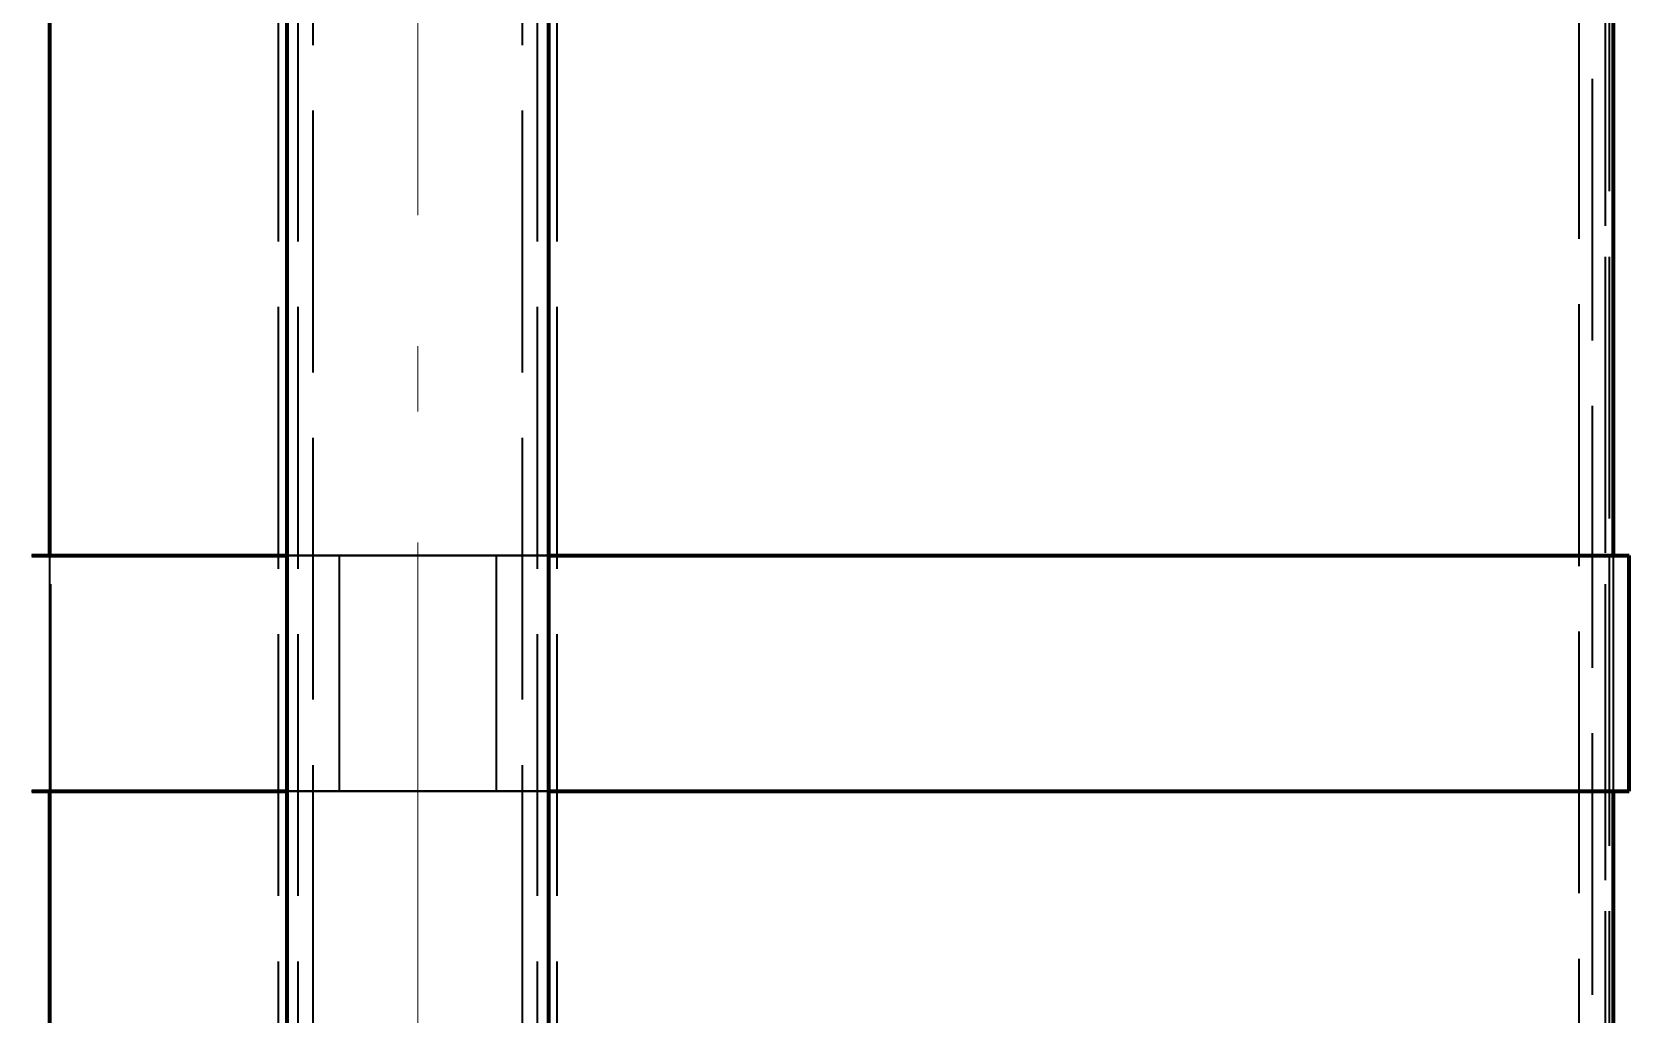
# Model space of a CAD drawing. Header units: millimetres. Extents: x 0 to 2208, y 0 to 420.
# Drawn here: x 184.3 to 208.71, y 169.13 to 184.14 of the extents above; entities that cross this region are included whole.
import ezdxf

# ---------------------------------------------------------------- set-up
doc = ezdxf.new("R2010")
doc.units = ezdxf.units.MM
doc.linetypes.add('IRAM-E-TRAZOS', pattern=[5, 4, -1])
doc.linetypes.add('IRAM-F-TRAZO-PUNTO', pattern=[20, 15, -2, 1, -2])
for name, color, linetype, lineweight in [('01-VISIBLE', 7, 'CONTINUOUS', 70), ('02-OCULTA', 4, 'IRAM-E-TRAZOS', 35), ('03-EJE', 1, 'IRAM-F-TRAZO-PUNTO', 18)]:
    doc.layers.add(name, color=color, linetype=linetype, lineweight=lineweight)

msp = doc.modelspace()

# ---------------------------------------------------------------- linework, layer by layer
at = {"layer": '01-VISIBLE'}
for p, q in [((208.472, 176.139), (208.472, 217.191)), ((184.575, 176.139), (184.575, 198.664)), ((188.202, 153.939), (188.202, 191.939)), ((192.202, 153.939), (192.202, 191.939)), ((208.712, 172.539), (208.712, 176.139)), ((184.575, 151.705), (184.575, 172.539)), ((208.472, 121.179), (208.472, 172.539))]:
    msp.add_line(p, q, dxfattribs=at)
for points in [[(184.3, 176.139), (184.4, 176.139), (184.5, 176.139), (184.6, 176.139), (184.7, 176.139), (184.8, 176.139), (184.9, 176.139), (185, 176.139), (185.1, 176.139), (185.2, 176.139), (185.3, 176.139), (185.4, 176.139), (185.5, 176.139), (185.6, 176.139), (185.7, 176.139), (185.801, 176.139), (185.901, 176.139), (186.001, 176.139), (186.101, 176.139), (186.201, 176.139), (186.301, 176.139), (186.401, 176.139), (186.501, 176.139), (186.601, 176.139), (186.701, 176.139), (186.801, 176.139), (186.901, 176.139), (187.001, 176.139), (187.101, 176.139), (187.201, 176.139), (187.301, 176.139), (187.402, 176.139), (187.502, 176.139), (187.602, 176.139), (187.702, 176.139), (187.802, 176.139), (187.902, 176.139), (188.002, 176.139), (188.102, 176.139), (188.202, 176.139)], [(192.202, 176.139), (192.302, 176.139), (192.402, 176.139), (192.502, 176.139), (192.602, 176.139), (192.702, 176.139), (192.802, 176.139), (192.902, 176.139), (193.002, 176.139), (193.103, 176.139), (193.203, 176.139), (193.303, 176.139), (193.403, 176.139), (193.503, 176.139), (193.603, 176.139), (193.703, 176.139), (193.803, 176.139), (193.903, 176.139), (194.003, 176.139), (194.103, 176.139), (194.203, 176.139), (194.303, 176.139), (194.403, 176.139), (194.503, 176.139), (194.603, 176.139), (194.704, 176.139), (194.804, 176.139), (194.904, 176.139), (195.004, 176.139), (195.104, 176.139), (195.204, 176.139), (195.304, 176.139), (195.404, 176.139), (195.504, 176.139), (195.604, 176.139), (195.704, 176.139), (195.804, 176.139), (195.904, 176.139), (196.004, 176.139), (196.104, 176.139), (196.204, 176.139), (196.304, 176.139), (196.405, 176.139), (196.505, 176.139), (196.605, 176.139), (196.705, 176.139), (196.805, 176.139), (196.905, 176.139), (197.005, 176.139), (197.105, 176.139), (197.205, 176.139), (197.305, 176.139), (197.405, 176.139), (197.505, 176.139), (197.605, 176.139), (197.705, 176.139), (197.805, 176.139), (197.905, 176.139), (198.006, 176.139), (198.106, 176.139), (198.206, 176.139), (198.306, 176.139), (198.406, 176.139), (198.506, 176.139), (198.606, 176.139), (198.706, 176.139), (198.806, 176.139), (198.906, 176.139), (199.006, 176.139), (199.106, 176.139), (199.206, 176.139), (199.306, 176.139), (199.406, 176.139), (199.506, 176.139), (199.606, 176.139), (199.707, 176.139), (199.807, 176.139), (199.907, 176.139), (200.007, 176.139), (200.107, 176.139), (200.207, 176.139), (200.307, 176.139), (200.407, 176.139), (200.507, 176.139), (200.607, 176.139), (200.707, 176.139), (200.807, 176.139), (200.907, 176.139), (201.007, 176.139), (201.107, 176.139), (201.207, 176.139), (201.308, 176.139), (201.408, 176.139), (201.508, 176.139), (201.608, 176.139), (201.708, 176.139), (201.808, 176.139), (201.908, 176.139), (202.008, 176.139), (202.108, 176.139), (202.208, 176.139), (202.308, 176.139), (202.408, 176.139), (202.508, 176.139), (202.608, 176.139), (202.708, 176.139), (202.808, 176.139), (202.908, 176.139), (203.009, 176.139), (203.109, 176.139), (203.209, 176.139), (203.309, 176.139), (203.409, 176.139), (203.509, 176.139), (203.609, 176.139), (203.709, 176.139), (203.809, 176.139), (203.909, 176.139), (204.009, 176.139), (204.109, 176.139), (204.209, 176.139), (204.309, 176.139), (204.409, 176.139), (204.509, 176.139), (204.61, 176.139), (204.71, 176.139), (204.81, 176.139), (204.91, 176.139), (205.01, 176.139), (205.11, 176.139), (205.21, 176.139), (205.31, 176.139), (205.41, 176.139), (205.51, 176.139), (205.61, 176.139), (205.71, 176.139), (205.81, 176.139), (205.91, 176.139), (206.01, 176.139), (206.11, 176.139), (206.21, 176.139), (206.311, 176.139), (206.411, 176.139), (206.511, 176.139), (206.611, 176.139), (206.711, 176.139), (206.811, 176.139), (206.911, 176.139), (207.011, 176.139), (207.111, 176.139), (207.211, 176.139), (207.311, 176.139), (207.411, 176.139), (207.511, 176.139), (207.611, 176.139), (207.711, 176.139), (207.811, 176.139), (207.912, 176.139), (208.012, 176.139), (208.112, 176.139), (208.212, 176.139), (208.312, 176.139), (208.412, 176.139), (208.512, 176.139), (208.612, 176.139), (208.712, 176.139)], [(184.3, 172.539), (184.4, 172.539), (184.5, 172.539), (184.6, 172.539), (184.7, 172.539), (184.8, 172.539), (184.9, 172.539), (185, 172.539), (185.1, 172.539), (185.2, 172.539), (185.3, 172.539), (185.4, 172.539), (185.5, 172.539), (185.6, 172.539), (185.7, 172.539), (185.801, 172.539), (185.901, 172.539), (186.001, 172.539), (186.101, 172.539), (186.201, 172.539), (186.301, 172.539), (186.401, 172.539), (186.501, 172.539), (186.601, 172.539), (186.701, 172.539), (186.801, 172.539), (186.901, 172.539), (187.001, 172.539), (187.101, 172.539), (187.201, 172.539), (187.301, 172.539), (187.402, 172.539), (187.502, 172.539), (187.602, 172.539), (187.702, 172.539), (187.802, 172.539), (187.902, 172.539), (188.002, 172.539), (188.102, 172.539), (188.202, 172.539)], [(192.202, 172.539), (192.302, 172.539), (192.402, 172.539), (192.502, 172.539), (192.602, 172.539), (192.702, 172.539), (192.802, 172.539), (192.902, 172.539), (193.002, 172.539), (193.103, 172.539), (193.203, 172.539), (193.303, 172.539), (193.403, 172.539), (193.503, 172.539), (193.603, 172.539), (193.703, 172.539), (193.803, 172.539), (193.903, 172.539), (194.003, 172.539), (194.103, 172.539), (194.203, 172.539), (194.303, 172.539), (194.403, 172.539), (194.503, 172.539), (194.603, 172.539), (194.704, 172.539), (194.804, 172.539), (194.904, 172.539), (195.004, 172.539), (195.104, 172.539), (195.204, 172.539), (195.304, 172.539), (195.404, 172.539), (195.504, 172.539), (195.604, 172.539), (195.704, 172.539), (195.804, 172.539), (195.904, 172.539), (196.004, 172.539), (196.104, 172.539), (196.204, 172.539), (196.304, 172.539), (196.405, 172.539), (196.505, 172.539), (196.605, 172.539), (196.705, 172.539), (196.805, 172.539), (196.905, 172.539), (197.005, 172.539), (197.105, 172.539), (197.205, 172.539), (197.305, 172.539), (197.405, 172.539), (197.505, 172.539), (197.605, 172.539), (197.705, 172.539), (197.805, 172.539), (197.905, 172.539), (198.006, 172.539), (198.106, 172.539), (198.206, 172.539), (198.306, 172.539), (198.406, 172.539), (198.506, 172.539), (198.606, 172.539), (198.706, 172.539), (198.806, 172.539), (198.906, 172.539), (199.006, 172.539), (199.106, 172.539), (199.206, 172.539), (199.306, 172.539), (199.406, 172.539), (199.506, 172.539), (199.606, 172.539), (199.707, 172.539), (199.807, 172.539), (199.907, 172.539), (200.007, 172.539), (200.107, 172.539), (200.207, 172.539), (200.307, 172.539), (200.407, 172.539), (200.507, 172.539), (200.607, 172.539), (200.707, 172.539), (200.807, 172.539), (200.907, 172.539), (201.007, 172.539), (201.107, 172.539), (201.207, 172.539), (201.308, 172.539), (201.408, 172.539), (201.508, 172.539), (201.608, 172.539), (201.708, 172.539), (201.808, 172.539), (201.908, 172.539), (202.008, 172.539), (202.108, 172.539), (202.208, 172.539), (202.308, 172.539), (202.408, 172.539), (202.508, 172.539), (202.608, 172.539), (202.708, 172.539), (202.808, 172.539), (202.908, 172.539), (203.009, 172.539), (203.109, 172.539), (203.209, 172.539), (203.309, 172.539), (203.409, 172.539), (203.509, 172.539), (203.609, 172.539), (203.709, 172.539), (203.809, 172.539), (203.909, 172.539), (204.009, 172.539), (204.109, 172.539), (204.209, 172.539), (204.309, 172.539), (204.409, 172.539), (204.509, 172.539), (204.61, 172.539), (204.71, 172.539), (204.81, 172.539), (204.91, 172.539), (205.01, 172.539), (205.11, 172.539), (205.21, 172.539), (205.31, 172.539), (205.41, 172.539), (205.51, 172.539), (205.61, 172.539), (205.71, 172.539), (205.81, 172.539), (205.91, 172.539), (206.01, 172.539), (206.11, 172.539), (206.21, 172.539), (206.311, 172.539), (206.411, 172.539), (206.511, 172.539), (206.611, 172.539), (206.711, 172.539), (206.811, 172.539), (206.911, 172.539), (207.011, 172.539), (207.111, 172.539), (207.211, 172.539), (207.311, 172.539), (207.411, 172.539), (207.511, 172.539), (207.611, 172.539), (207.711, 172.539), (207.811, 172.539), (207.912, 172.539), (208.012, 172.539), (208.112, 172.539), (208.212, 172.539), (208.312, 172.539), (208.412, 172.539), (208.512, 172.539), (208.612, 172.539), (208.712, 172.539)]]:
    msp.add_lwpolyline(points, dxfattribs=at)
at = {"layer": '02-OCULTA'}
for p, q in [((188.072, 125.939), (188.072, 231.319)), ((188.372, 125.939), (188.372, 231.319)), ((192.032, 125.939), (192.032, 231.319)), ((192.332, 125.939), (192.332, 231.319)), ((207.952, 120.979), (207.952, 217.391)), ((208.152, 124.426), (208.152, 217.191)), ((208.152, 124.426), (208.152, 217.191)), ((208.352, 121.179), (208.352, 217.191)), ((208.472, 121.179), (208.472, 217.191)), ((188.602, 153.939), (188.602, 213.939)), ((191.802, 153.939), (191.802, 213.939)), ((184.575, 151.705), (184.575, 198.664)), ((184.593, 151.705), (184.593, 198.664)), ((184.593, 151.705), (184.593, 198.664)), ((208.352, 151.705), (208.352, 198.664)), ((208.412, 151.705), (208.412, 198.664)), ((184.575, 172.539), (184.575, 176.139)), ((189.002, 172.539), (189.002, 176.139)), ((189.002, 172.539), (189.002, 176.139)), ((191.402, 172.539), (191.402, 176.139)), ((191.402, 172.539), (191.402, 176.139)), ((208.412, 172.539), (208.412, 176.139)), ((208.472, 172.539), (208.472, 176.139))]:
    msp.add_line(p, q, dxfattribs=at)
for points in [[(190.202, 176.139), (190.102, 176.139), (190.002, 176.139), (189.902, 176.139), (189.802, 176.139), (189.702, 176.139), (189.602, 176.139), (189.502, 176.139), (189.402, 176.139), (189.302, 176.139), (189.201, 176.139), (189.101, 176.139), (189.001, 176.139), (188.901, 176.139), (188.801, 176.139), (188.701, 176.139), (188.601, 176.139), (188.501, 176.139), (188.401, 176.139), (188.301, 176.139), (188.201, 176.139), (188.101, 176.139), (188.001, 176.139), (187.901, 176.139), (187.801, 176.139), (187.701, 176.139), (187.601, 176.139), (187.501, 176.139), (187.4, 176.139), (187.3, 176.139), (187.2, 176.139), (187.1, 176.139), (187, 176.139), (186.9, 176.139), (186.8, 176.139), (186.7, 176.139), (186.6, 176.139), (186.5, 176.139), (186.4, 176.139), (186.3, 176.139), (186.2, 176.139), (186.1, 176.139), (186, 176.139), (185.9, 176.139), (185.8, 176.139), (185.7, 176.139), (185.6, 176.139), (185.499, 176.139), (185.399, 176.139), (185.299, 176.139), (185.199, 176.139), (185.099, 176.139), (184.999, 176.139), (184.899, 176.139), (184.799, 176.139), (184.699, 176.139), (184.599, 176.139), (184.499, 176.139), (184.399, 176.139), (184.299, 176.139)], [(208.412, 176.139), (208.312, 176.139), (208.212, 176.139), (208.112, 176.139), (208.012, 176.139), (207.912, 176.139), (207.812, 176.139), (207.712, 176.139), (207.612, 176.139), (207.512, 176.139), (207.411, 176.139), (207.311, 176.139), (207.211, 176.139), (207.111, 176.139), (207.011, 176.139), (206.911, 176.139), (206.811, 176.139), (206.711, 176.139), (206.611, 176.139), (206.511, 176.139), (206.411, 176.139), (206.311, 176.139), (206.211, 176.139), (206.111, 176.139), (206.011, 176.139), (205.911, 176.139), (205.811, 176.139), (205.711, 176.139), (205.61, 176.139), (205.51, 176.139), (205.41, 176.139), (205.31, 176.139), (205.21, 176.139), (205.11, 176.139), (205.01, 176.139), (204.91, 176.139), (204.81, 176.139), (204.71, 176.139), (204.61, 176.139), (204.51, 176.139), (204.41, 176.139), (204.31, 176.139), (204.21, 176.139), (204.11, 176.139), (204.01, 176.139), (203.91, 176.139), (203.809, 176.139), (203.709, 176.139), (203.609, 176.139), (203.509, 176.139), (203.409, 176.139), (203.309, 176.139), (203.209, 176.139), (203.109, 176.139), (203.009, 176.139), (202.909, 176.139), (202.809, 176.139), (202.709, 176.139), (202.609, 176.139), (202.509, 176.139), (202.409, 176.139), (202.309, 176.139), (202.209, 176.139), (202.109, 176.139), (202.008, 176.139), (201.908, 176.139), (201.808, 176.139), (201.708, 176.139), (201.608, 176.139), (201.508, 176.139), (201.408, 176.139), (201.308, 176.139), (201.208, 176.139), (201.108, 176.139), (201.008, 176.139), (200.908, 176.139), (200.808, 176.139), (200.708, 176.139), (200.608, 176.139), (200.508, 176.139), (200.408, 176.139), (200.308, 176.139), (200.207, 176.139), (200.107, 176.139), (200.007, 176.139), (199.907, 176.139), (199.807, 176.139), (199.707, 176.139), (199.607, 176.139), (199.507, 176.139), (199.407, 176.139), (199.307, 176.139), (199.207, 176.139), (199.107, 176.139), (199.007, 176.139), (198.907, 176.139), (198.807, 176.139), (198.707, 176.139), (198.607, 176.139), (198.507, 176.139), (198.407, 176.139), (198.306, 176.139), (198.206, 176.139), (198.106, 176.139), (198.006, 176.139), (197.906, 176.139), (197.806, 176.139), (197.706, 176.139), (197.606, 176.139), (197.506, 176.139), (197.406, 176.139), (197.306, 176.139), (197.206, 176.139), (197.106, 176.139), (197.006, 176.139), (196.906, 176.139), (196.806, 176.139), (196.706, 176.139), (196.606, 176.139), (196.505, 176.139), (196.405, 176.139), (196.305, 176.139), (196.205, 176.139), (196.105, 176.139), (196.005, 176.139), (195.905, 176.139), (195.805, 176.139), (195.705, 176.139), (195.605, 176.139), (195.505, 176.139), (195.405, 176.139), (195.305, 176.139), (195.205, 176.139), (195.105, 176.139), (195.005, 176.139), (194.905, 176.139), (194.805, 176.139), (194.704, 176.139), (194.604, 176.139), (194.504, 176.139), (194.404, 176.139), (194.304, 176.139), (194.204, 176.139), (194.104, 176.139), (194.004, 176.139), (193.904, 176.139), (193.804, 176.139), (193.704, 176.139), (193.604, 176.139), (193.504, 176.139), (193.404, 176.139), (193.304, 176.139), (193.204, 176.139), (193.104, 176.139), (193.004, 176.139), (192.903, 176.139), (192.803, 176.139), (192.703, 176.139), (192.603, 176.139), (192.503, 176.139), (192.403, 176.139), (192.303, 176.139), (192.203, 176.139), (192.103, 176.139), (192.003, 176.139), (191.903, 176.139), (191.803, 176.139), (191.703, 176.139), (191.603, 176.139), (191.503, 176.139), (191.403, 176.139), (191.303, 176.139), (191.203, 176.139), (191.102, 176.139), (191.002, 176.139), (190.902, 176.139), (190.802, 176.139), (190.702, 176.139), (190.602, 176.139), (190.502, 176.139), (190.402, 176.139), (190.302, 176.139), (190.202, 176.139), (190.102, 176.139), (190.002, 176.139), (189.902, 176.139), (189.802, 176.139), (189.702, 176.139), (189.602, 176.139), (189.502, 176.139), (189.402, 176.139), (189.302, 176.139), (189.201, 176.139), (189.101, 176.139), (189.001, 176.139), (188.901, 176.139), (188.801, 176.139), (188.701, 176.139), (188.601, 176.139), (188.501, 176.139), (188.401, 176.139), (188.301, 176.139), (188.201, 176.139), (188.101, 176.139), (188.001, 176.139), (187.901, 176.139), (187.801, 176.139), (187.701, 176.139), (187.601, 176.139), (187.501, 176.139), (187.4, 176.139), (187.3, 176.139), (187.2, 176.139), (187.1, 176.139), (187, 176.139), (186.9, 176.139), (186.8, 176.139), (186.7, 176.139), (186.6, 176.139), (186.5, 176.139), (186.4, 176.139), (186.3, 176.139), (186.2, 176.139), (186.1, 176.139), (186, 176.139), (185.9, 176.139), (185.8, 176.139), (185.7, 176.139), (185.599, 176.139), (185.499, 176.139), (185.399, 176.139), (185.299, 176.139), (185.199, 176.139), (185.099, 176.139), (184.999, 176.139), (184.899, 176.139), (184.799, 176.139), (184.699, 176.139), (184.599, 176.139), (184.499, 176.139), (184.399, 176.139), (184.299, 176.139)], [(184.299, 176.139), (184.399, 176.139), (184.499, 176.139), (184.599, 176.139), (184.699, 176.139), (184.799, 176.139), (184.899, 176.139), (184.999, 176.139), (185.099, 176.139), (185.199, 176.139), (185.299, 176.139), (185.399, 176.139), (185.499, 176.139), (185.599, 176.139), (185.7, 176.139), (185.8, 176.139), (185.9, 176.139), (186, 176.139), (186.1, 176.139), (186.2, 176.139), (186.3, 176.139), (186.4, 176.139), (186.5, 176.139), (186.6, 176.139), (186.7, 176.139), (186.8, 176.139), (186.9, 176.139), (187, 176.139), (187.1, 176.139), (187.2, 176.139), (187.3, 176.139), (187.4, 176.139), (187.501, 176.139), (187.601, 176.139), (187.701, 176.139), (187.801, 176.139), (187.901, 176.139), (188.001, 176.139), (188.101, 176.139), (188.201, 176.139), (188.301, 176.139), (188.401, 176.139), (188.501, 176.139), (188.601, 176.139), (188.701, 176.139), (188.801, 176.139), (188.901, 176.139), (189.001, 176.139), (189.101, 176.139), (189.201, 176.139), (189.302, 176.139), (189.402, 176.139), (189.502, 176.139), (189.602, 176.139), (189.702, 176.139), (189.802, 176.139), (189.902, 176.139), (190.002, 176.139), (190.102, 176.139), (190.202, 176.139)], [(188.202, 176.139), (188.302, 176.139), (188.402, 176.139), (188.502, 176.139), (188.602, 176.139), (188.702, 176.139), (188.802, 176.139), (188.902, 176.139), (189.002, 176.139)], [(189.002, 176.139), (189.102, 176.139), (189.202, 176.139), (189.302, 176.139), (189.402, 176.139), (189.502, 176.139), (189.602, 176.139), (189.702, 176.139), (189.802, 176.139), (189.902, 176.139), (190.002, 176.139), (190.102, 176.139), (190.202, 176.139), (190.302, 176.139), (190.402, 176.139), (190.502, 176.139), (190.602, 176.139), (190.702, 176.139), (190.802, 176.139), (190.902, 176.139), (191.002, 176.139), (191.102, 176.139), (191.202, 176.139), (191.302, 176.139), (191.402, 176.139)], [(208.712, 176.139), (208.612, 176.139), (208.512, 176.139), (208.412, 176.139), (208.312, 176.139), (208.212, 176.139), (208.112, 176.139), (208.012, 176.139), (207.912, 176.139), (207.812, 176.139), (207.711, 176.139), (207.611, 176.139), (207.511, 176.139), (207.411, 176.139), (207.311, 176.139), (207.211, 176.139), (207.111, 176.139), (207.011, 176.139), (206.911, 176.139), (206.811, 176.139), (206.711, 176.139), (206.611, 176.139), (206.511, 176.139), (206.411, 176.139), (206.311, 176.139), (206.211, 176.139), (206.111, 176.139), (206.011, 176.139), (205.91, 176.139), (205.81, 176.139), (205.71, 176.139), (205.61, 176.139), (205.51, 176.139), (205.41, 176.139), (205.31, 176.139), (205.21, 176.139), (205.11, 176.139), (205.01, 176.139), (204.91, 176.139), (204.81, 176.139), (204.71, 176.139), (204.61, 176.139), (204.51, 176.139), (204.41, 176.139), (204.31, 176.139), (204.21, 176.139), (204.11, 176.139), (204.009, 176.139), (203.909, 176.139), (203.809, 176.139), (203.709, 176.139), (203.609, 176.139), (203.509, 176.139), (203.409, 176.139), (203.309, 176.139), (203.209, 176.139), (203.109, 176.139), (203.009, 176.139), (202.909, 176.139), (202.809, 176.139), (202.709, 176.139), (202.609, 176.139), (202.509, 176.139), (202.409, 176.139), (202.309, 176.139), (202.208, 176.139), (202.108, 176.139), (202.008, 176.139), (201.908, 176.139), (201.808, 176.139), (201.708, 176.139), (201.608, 176.139), (201.508, 176.139), (201.408, 176.139), (201.308, 176.139), (201.208, 176.139), (201.108, 176.139), (201.008, 176.139), (200.908, 176.139), (200.808, 176.139), (200.708, 176.139), (200.608, 176.139), (200.508, 176.139), (200.408, 176.139), (200.307, 176.139), (200.207, 176.139), (200.107, 176.139), (200.007, 176.139), (199.907, 176.139), (199.807, 176.139), (199.707, 176.139), (199.607, 176.139), (199.507, 176.139), (199.407, 176.139), (199.307, 176.139), (199.207, 176.139), (199.107, 176.139), (199.007, 176.139), (198.907, 176.139), (198.807, 176.139), (198.707, 176.139), (198.607, 176.139), (198.506, 176.139), (198.406, 176.139), (198.306, 176.139), (198.206, 176.139), (198.106, 176.139), (198.006, 176.139), (197.906, 176.139), (197.806, 176.139), (197.706, 176.139), (197.606, 176.139), (197.506, 176.139), (197.406, 176.139), (197.306, 176.139), (197.206, 176.139), (197.106, 176.139), (197.006, 176.139), (196.906, 176.139), (196.806, 176.139), (196.706, 176.139), (196.605, 176.139), (196.505, 176.139), (196.405, 176.139), (196.305, 176.139), (196.205, 176.139), (196.105, 176.139), (196.005, 176.139), (195.905, 176.139), (195.805, 176.139), (195.705, 176.139), (195.605, 176.139), (195.505, 176.139), (195.405, 176.139), (195.305, 176.139), (195.205, 176.139), (195.105, 176.139), (195.005, 176.139), (194.905, 176.139), (194.804, 176.139), (194.704, 176.139), (194.604, 176.139), (194.504, 176.139), (194.404, 176.139), (194.304, 176.139), (194.204, 176.139), (194.104, 176.139), (194.004, 176.139), (193.904, 176.139), (193.804, 176.139), (193.704, 176.139), (193.604, 176.139), (193.504, 176.139), (193.404, 176.139), (193.304, 176.139), (193.204, 176.139), (193.104, 176.139), (193.004, 176.139), (192.903, 176.139), (192.803, 176.139), (192.703, 176.139), (192.603, 176.139), (192.503, 176.139), (192.403, 176.139), (192.303, 176.139), (192.203, 176.139), (192.103, 176.139), (192.003, 176.139), (191.903, 176.139), (191.803, 176.139), (191.703, 176.139), (191.603, 176.139), (191.503, 176.139), (191.403, 176.139), (191.303, 176.139), (191.203, 176.139), (191.102, 176.139), (191.002, 176.139), (190.902, 176.139), (190.802, 176.139), (190.702, 176.139), (190.602, 176.139), (190.502, 176.139), (190.402, 176.139), (190.302, 176.139), (190.202, 176.139)], [(190.202, 176.139), (190.302, 176.139), (190.402, 176.139), (190.502, 176.139), (190.602, 176.139), (190.702, 176.139), (190.802, 176.139), (190.902, 176.139), (191.002, 176.139), (191.102, 176.139), (191.203, 176.139), (191.303, 176.139), (191.403, 176.139), (191.503, 176.139), (191.603, 176.139), (191.703, 176.139), (191.803, 176.139), (191.903, 176.139), (192.003, 176.139), (192.103, 176.139), (192.203, 176.139), (192.303, 176.139), (192.403, 176.139), (192.503, 176.139), (192.603, 176.139), (192.703, 176.139), (192.803, 176.139), (192.903, 176.139), (193.004, 176.139), (193.104, 176.139), (193.204, 176.139), (193.304, 176.139), (193.404, 176.139), (193.504, 176.139), (193.604, 176.139), (193.704, 176.139), (193.804, 176.139), (193.904, 176.139), (194.004, 176.139), (194.104, 176.139), (194.204, 176.139), (194.304, 176.139), (194.404, 176.139), (194.504, 176.139), (194.604, 176.139), (194.704, 176.139), (194.805, 176.139), (194.905, 176.139), (195.005, 176.139), (195.105, 176.139), (195.205, 176.139), (195.305, 176.139), (195.405, 176.139), (195.505, 176.139), (195.605, 176.139), (195.705, 176.139), (195.805, 176.139), (195.905, 176.139), (196.005, 176.139), (196.105, 176.139), (196.205, 176.139), (196.305, 176.139), (196.405, 176.139), (196.505, 176.139), (196.606, 176.139), (196.706, 176.139), (196.806, 176.139), (196.906, 176.139), (197.006, 176.139), (197.106, 176.139), (197.206, 176.139), (197.306, 176.139), (197.406, 176.139), (197.506, 176.139), (197.606, 176.139), (197.706, 176.139), (197.806, 176.139), (197.906, 176.139), (198.006, 176.139), (198.106, 176.139), (198.206, 176.139), (198.306, 176.139), (198.407, 176.139), (198.507, 176.139), (198.607, 176.139), (198.707, 176.139), (198.807, 176.139), (198.907, 176.139), (199.007, 176.139), (199.107, 176.139), (199.207, 176.139), (199.307, 176.139), (199.407, 176.139), (199.507, 176.139), (199.607, 176.139), (199.707, 176.139), (199.807, 176.139), (199.907, 176.139), (200.007, 176.139), (200.107, 176.139), (200.207, 176.139), (200.308, 176.139), (200.408, 176.139), (200.508, 176.139), (200.608, 176.139), (200.708, 176.139), (200.808, 176.139), (200.908, 176.139), (201.008, 176.139), (201.108, 176.139), (201.208, 176.139), (201.308, 176.139), (201.408, 176.139), (201.508, 176.139), (201.608, 176.139), (201.708, 176.139), (201.808, 176.139), (201.908, 176.139), (202.008, 176.139), (202.109, 176.139), (202.209, 176.139), (202.309, 176.139), (202.409, 176.139), (202.509, 176.139), (202.609, 176.139), (202.709, 176.139), (202.809, 176.139), (202.909, 176.139), (203.009, 176.139), (203.109, 176.139), (203.209, 176.139), (203.309, 176.139), (203.409, 176.139), (203.509, 176.139), (203.609, 176.139), (203.709, 176.139), (203.809, 176.139), (203.91, 176.139), (204.01, 176.139), (204.11, 176.139), (204.21, 176.139), (204.31, 176.139), (204.41, 176.139), (204.51, 176.139), (204.61, 176.139), (204.71, 176.139), (204.81, 176.139), (204.91, 176.139), (205.01, 176.139), (205.11, 176.139), (205.21, 176.139), (205.31, 176.139), (205.41, 176.139), (205.51, 176.139), (205.61, 176.139), (205.711, 176.139), (205.811, 176.139), (205.911, 176.139), (206.011, 176.139), (206.111, 176.139), (206.211, 176.139), (206.311, 176.139), (206.411, 176.139), (206.511, 176.139), (206.611, 176.139), (206.711, 176.139), (206.811, 176.139), (206.911, 176.139), (207.011, 176.139), (207.111, 176.139), (207.211, 176.139), (207.311, 176.139), (207.411, 176.139), (207.512, 176.139), (207.612, 176.139), (207.712, 176.139), (207.812, 176.139), (207.912, 176.139), (208.012, 176.139), (208.112, 176.139), (208.212, 176.139), (208.312, 176.139), (208.412, 176.139)], [(191.402, 176.139), (191.502, 176.139), (191.602, 176.139), (191.702, 176.139), (191.802, 176.139), (191.902, 176.139), (192.002, 176.139), (192.102, 176.139), (192.202, 176.139)], [(190.202, 172.539), (190.102, 172.539), (190.002, 172.539), (189.902, 172.539), (189.802, 172.539), (189.702, 172.539), (189.602, 172.539), (189.502, 172.539), (189.402, 172.539), (189.302, 172.539), (189.201, 172.539), (189.101, 172.539), (189.001, 172.539), (188.901, 172.539), (188.801, 172.539), (188.701, 172.539), (188.601, 172.539), (188.501, 172.539), (188.401, 172.539), (188.301, 172.539), (188.201, 172.539), (188.101, 172.539), (188.001, 172.539), (187.901, 172.539), (187.801, 172.539), (187.701, 172.539), (187.601, 172.539), (187.501, 172.539), (187.4, 172.539), (187.3, 172.539), (187.2, 172.539), (187.1, 172.539), (187, 172.539), (186.9, 172.539), (186.8, 172.539), (186.7, 172.539), (186.6, 172.539), (186.5, 172.539), (186.4, 172.539), (186.3, 172.539), (186.2, 172.539), (186.1, 172.539), (186, 172.539), (185.9, 172.539), (185.8, 172.539), (185.7, 172.539), (185.599, 172.539), (185.499, 172.539), (185.399, 172.539), (185.299, 172.539), (185.199, 172.539), (185.099, 172.539), (184.999, 172.539), (184.899, 172.539), (184.799, 172.539), (184.699, 172.539), (184.599, 172.539), (184.499, 172.539), (184.399, 172.539), (184.299, 172.539)], [(184.299, 172.539), (184.399, 172.539), (184.499, 172.539), (184.599, 172.539), (184.699, 172.539), (184.799, 172.539), (184.899, 172.539), (184.999, 172.539), (185.099, 172.539), (185.199, 172.539), (185.299, 172.539), (185.399, 172.539), (185.499, 172.539), (185.599, 172.539), (185.7, 172.539), (185.8, 172.539), (185.9, 172.539), (186, 172.539), (186.1, 172.539), (186.2, 172.539), (186.3, 172.539), (186.4, 172.539), (186.5, 172.539), (186.6, 172.539), (186.7, 172.539), (186.8, 172.539), (186.9, 172.539), (187, 172.539), (187.1, 172.539), (187.2, 172.539), (187.3, 172.539), (187.4, 172.539), (187.501, 172.539), (187.601, 172.539), (187.701, 172.539), (187.801, 172.539), (187.901, 172.539), (188.001, 172.539), (188.101, 172.539), (188.201, 172.539), (188.301, 172.539), (188.401, 172.539), (188.501, 172.539), (188.601, 172.539), (188.701, 172.539), (188.801, 172.539), (188.901, 172.539), (189.001, 172.539), (189.101, 172.539), (189.201, 172.539), (189.302, 172.539), (189.402, 172.539), (189.502, 172.539), (189.602, 172.539), (189.702, 172.539), (189.802, 172.539), (189.902, 172.539), (190.002, 172.539), (190.102, 172.539), (190.202, 172.539), (190.302, 172.539), (190.402, 172.539), (190.502, 172.539), (190.602, 172.539), (190.702, 172.539), (190.802, 172.539), (190.902, 172.539), (191.002, 172.539), (191.102, 172.539), (191.203, 172.539), (191.303, 172.539), (191.403, 172.539), (191.503, 172.539), (191.603, 172.539), (191.703, 172.539), (191.803, 172.539), (191.903, 172.539), (192.003, 172.539), (192.103, 172.539), (192.203, 172.539), (192.303, 172.539), (192.403, 172.539), (192.503, 172.539), (192.603, 172.539), (192.703, 172.539), (192.803, 172.539), (192.903, 172.539), (193.004, 172.539), (193.104, 172.539), (193.204, 172.539), (193.304, 172.539), (193.404, 172.539), (193.504, 172.539), (193.604, 172.539), (193.704, 172.539), (193.804, 172.539), (193.904, 172.539), (194.004, 172.539), (194.104, 172.539), (194.204, 172.539), (194.304, 172.539), (194.404, 172.539), (194.504, 172.539), (194.604, 172.539), (194.704, 172.539), (194.805, 172.539), (194.905, 172.539), (195.005, 172.539), (195.105, 172.539), (195.205, 172.539), (195.305, 172.539), (195.405, 172.539), (195.505, 172.539), (195.605, 172.539), (195.705, 172.539), (195.805, 172.539), (195.905, 172.539), (196.005, 172.539), (196.105, 172.539), (196.205, 172.539), (196.305, 172.539), (196.405, 172.539), (196.505, 172.539), (196.606, 172.539), (196.706, 172.539), (196.806, 172.539), (196.906, 172.539), (197.006, 172.539), (197.106, 172.539), (197.206, 172.539), (197.306, 172.539), (197.406, 172.539), (197.506, 172.539), (197.606, 172.539), (197.706, 172.539), (197.806, 172.539), (197.906, 172.539), (198.006, 172.539), (198.106, 172.539), (198.206, 172.539), (198.306, 172.539), (198.407, 172.539), (198.507, 172.539), (198.607, 172.539), (198.707, 172.539), (198.807, 172.539), (198.907, 172.539), (199.007, 172.539), (199.107, 172.539), (199.207, 172.539), (199.307, 172.539), (199.407, 172.539), (199.507, 172.539), (199.607, 172.539), (199.707, 172.539), (199.807, 172.539), (199.907, 172.539), (200.007, 172.539), (200.107, 172.539), (200.207, 172.539), (200.308, 172.539), (200.408, 172.539), (200.508, 172.539), (200.608, 172.539), (200.708, 172.539), (200.808, 172.539), (200.908, 172.539), (201.008, 172.539), (201.108, 172.539), (201.208, 172.539), (201.308, 172.539), (201.408, 172.539), (201.508, 172.539), (201.608, 172.539), (201.708, 172.539), (201.808, 172.539), (201.908, 172.539), (202.008, 172.539), (202.109, 172.539), (202.209, 172.539), (202.309, 172.539), (202.409, 172.539), (202.509, 172.539), (202.609, 172.539), (202.709, 172.539), (202.809, 172.539), (202.909, 172.539), (203.009, 172.539), (203.109, 172.539), (203.209, 172.539), (203.309, 172.539), (203.409, 172.539), (203.509, 172.539), (203.609, 172.539), (203.709, 172.539), (203.809, 172.539), (203.91, 172.539), (204.01, 172.539), (204.11, 172.539), (204.21, 172.539), (204.31, 172.539), (204.41, 172.539), (204.51, 172.539), (204.61, 172.539), (204.71, 172.539), (204.81, 172.539), (204.91, 172.539), (205.01, 172.539), (205.11, 172.539), (205.21, 172.539), (205.31, 172.539), (205.41, 172.539), (205.51, 172.539), (205.61, 172.539), (205.711, 172.539), (205.811, 172.539), (205.911, 172.539), (206.011, 172.539), (206.111, 172.539), (206.211, 172.539), (206.311, 172.539), (206.411, 172.539), (206.511, 172.539), (206.611, 172.539), (206.711, 172.539), (206.811, 172.539), (206.911, 172.539), (207.011, 172.539), (207.111, 172.539), (207.211, 172.539), (207.311, 172.539), (207.411, 172.539), (207.512, 172.539), (207.612, 172.539), (207.712, 172.539), (207.812, 172.539), (207.912, 172.539), (208.012, 172.539), (208.112, 172.539), (208.212, 172.539), (208.312, 172.539), (208.412, 172.539)], [(190.202, 172.539), (190.102, 172.539), (190.002, 172.539), (189.902, 172.539), (189.802, 172.539), (189.702, 172.539), (189.602, 172.539), (189.502, 172.539), (189.402, 172.539), (189.302, 172.539), (189.201, 172.539), (189.101, 172.539), (189.001, 172.539), (188.901, 172.539), (188.801, 172.539), (188.701, 172.539), (188.601, 172.539), (188.501, 172.539), (188.401, 172.539), (188.301, 172.539), (188.201, 172.539), (188.101, 172.539), (188.001, 172.539), (187.901, 172.539), (187.801, 172.539), (187.701, 172.539), (187.601, 172.539), (187.501, 172.539), (187.4, 172.539), (187.3, 172.539), (187.2, 172.539), (187.1, 172.539), (187, 172.539), (186.9, 172.539), (186.8, 172.539), (186.7, 172.539), (186.6, 172.539), (186.5, 172.539), (186.4, 172.539), (186.3, 172.539), (186.2, 172.539), (186.1, 172.539), (186, 172.539), (185.9, 172.539), (185.8, 172.539), (185.7, 172.539), (185.6, 172.539), (185.499, 172.539), (185.399, 172.539), (185.299, 172.539), (185.199, 172.539), (185.099, 172.539), (184.999, 172.539), (184.899, 172.539), (184.799, 172.539), (184.699, 172.539), (184.599, 172.539), (184.499, 172.539), (184.399, 172.539), (184.299, 172.539)], [(188.202, 172.539), (188.302, 172.539), (188.402, 172.539), (188.502, 172.539), (188.602, 172.539), (188.702, 172.539), (188.802, 172.539), (188.902, 172.539), (189.002, 172.539)], [(191.402, 172.539), (191.302, 172.539), (191.202, 172.539), (191.102, 172.539), (191.002, 172.539), (190.902, 172.539), (190.802, 172.539), (190.702, 172.539), (190.602, 172.539), (190.502, 172.539), (190.402, 172.539), (190.302, 172.539), (190.202, 172.539), (190.102, 172.539), (190.002, 172.539), (189.902, 172.539), (189.802, 172.539), (189.702, 172.539), (189.602, 172.539), (189.502, 172.539), (189.402, 172.539), (189.302, 172.539), (189.202, 172.539), (189.102, 172.539), (189.002, 172.539)], [(208.712, 172.539), (208.612, 172.539), (208.512, 172.539), (208.412, 172.539), (208.312, 172.539), (208.212, 172.539), (208.112, 172.539), (208.012, 172.539), (207.912, 172.539), (207.812, 172.539), (207.711, 172.539), (207.611, 172.539), (207.511, 172.539), (207.411, 172.539), (207.311, 172.539), (207.211, 172.539), (207.111, 172.539), (207.011, 172.539), (206.911, 172.539), (206.811, 172.539), (206.711, 172.539), (206.611, 172.539), (206.511, 172.539), (206.411, 172.539), (206.311, 172.539), (206.211, 172.539), (206.111, 172.539), (206.011, 172.539), (205.91, 172.539), (205.81, 172.539), (205.71, 172.539), (205.61, 172.539), (205.51, 172.539), (205.41, 172.539), (205.31, 172.539), (205.21, 172.539), (205.11, 172.539), (205.01, 172.539), (204.91, 172.539), (204.81, 172.539), (204.71, 172.539), (204.61, 172.539), (204.51, 172.539), (204.41, 172.539), (204.31, 172.539), (204.21, 172.539), (204.11, 172.539), (204.009, 172.539), (203.909, 172.539), (203.809, 172.539), (203.709, 172.539), (203.609, 172.539), (203.509, 172.539), (203.409, 172.539), (203.309, 172.539), (203.209, 172.539), (203.109, 172.539), (203.009, 172.539), (202.909, 172.539), (202.809, 172.539), (202.709, 172.539), (202.609, 172.539), (202.509, 172.539), (202.409, 172.539), (202.309, 172.539), (202.208, 172.539), (202.108, 172.539), (202.008, 172.539), (201.908, 172.539), (201.808, 172.539), (201.708, 172.539), (201.608, 172.539), (201.508, 172.539), (201.408, 172.539), (201.308, 172.539), (201.208, 172.539), (201.108, 172.539), (201.008, 172.539), (200.908, 172.539), (200.808, 172.539), (200.708, 172.539), (200.608, 172.539), (200.508, 172.539), (200.408, 172.539), (200.307, 172.539), (200.207, 172.539), (200.107, 172.539), (200.007, 172.539), (199.907, 172.539), (199.807, 172.539), (199.707, 172.539), (199.607, 172.539), (199.507, 172.539), (199.407, 172.539), (199.307, 172.539), (199.207, 172.539), (199.107, 172.539), (199.007, 172.539), (198.907, 172.539), (198.807, 172.539), (198.707, 172.539), (198.607, 172.539), (198.506, 172.539), (198.406, 172.539), (198.306, 172.539), (198.206, 172.539), (198.106, 172.539), (198.006, 172.539), (197.906, 172.539), (197.806, 172.539), (197.706, 172.539), (197.606, 172.539), (197.506, 172.539), (197.406, 172.539), (197.306, 172.539), (197.206, 172.539), (197.106, 172.539), (197.006, 172.539), (196.906, 172.539), (196.806, 172.539), (196.706, 172.539), (196.605, 172.539), (196.505, 172.539), (196.405, 172.539), (196.305, 172.539), (196.205, 172.539), (196.105, 172.539), (196.005, 172.539), (195.905, 172.539), (195.805, 172.539), (195.705, 172.539), (195.605, 172.539), (195.505, 172.539), (195.405, 172.539), (195.305, 172.539), (195.205, 172.539), (195.105, 172.539), (195.005, 172.539), (194.905, 172.539), (194.804, 172.539), (194.704, 172.539), (194.604, 172.539), (194.504, 172.539), (194.404, 172.539), (194.304, 172.539), (194.204, 172.539), (194.104, 172.539), (194.004, 172.539), (193.904, 172.539), (193.804, 172.539), (193.704, 172.539), (193.604, 172.539), (193.504, 172.539), (193.404, 172.539), (193.304, 172.539), (193.204, 172.539), (193.104, 172.539), (193.004, 172.539), (192.903, 172.539), (192.803, 172.539), (192.703, 172.539), (192.603, 172.539), (192.503, 172.539), (192.403, 172.539), (192.303, 172.539), (192.203, 172.539), (192.103, 172.539), (192.003, 172.539), (191.903, 172.539), (191.803, 172.539), (191.703, 172.539), (191.603, 172.539), (191.503, 172.539), (191.403, 172.539), (191.303, 172.539), (191.203, 172.539), (191.102, 172.539), (191.002, 172.539), (190.902, 172.539), (190.802, 172.539), (190.702, 172.539), (190.602, 172.539), (190.502, 172.539), (190.402, 172.539), (190.302, 172.539), (190.202, 172.539)], [(208.412, 172.539), (208.312, 172.539), (208.212, 172.539), (208.112, 172.539), (208.012, 172.539), (207.912, 172.539), (207.812, 172.539), (207.712, 172.539), (207.612, 172.539), (207.512, 172.539), (207.411, 172.539), (207.311, 172.539), (207.211, 172.539), (207.111, 172.539), (207.011, 172.539), (206.911, 172.539), (206.811, 172.539), (206.711, 172.539), (206.611, 172.539), (206.511, 172.539), (206.411, 172.539), (206.311, 172.539), (206.211, 172.539), (206.111, 172.539), (206.011, 172.539), (205.911, 172.539), (205.811, 172.539), (205.711, 172.539), (205.61, 172.539), (205.51, 172.539), (205.41, 172.539), (205.31, 172.539), (205.21, 172.539), (205.11, 172.539), (205.01, 172.539), (204.91, 172.539), (204.81, 172.539), (204.71, 172.539), (204.61, 172.539), (204.51, 172.539), (204.41, 172.539), (204.31, 172.539), (204.21, 172.539), (204.11, 172.539), (204.01, 172.539), (203.91, 172.539), (203.809, 172.539), (203.709, 172.539), (203.609, 172.539), (203.509, 172.539), (203.409, 172.539), (203.309, 172.539), (203.209, 172.539), (203.109, 172.539), (203.009, 172.539), (202.909, 172.539), (202.809, 172.539), (202.709, 172.539), (202.609, 172.539), (202.509, 172.539), (202.409, 172.539), (202.309, 172.539), (202.209, 172.539), (202.109, 172.539), (202.008, 172.539), (201.908, 172.539), (201.808, 172.539), (201.708, 172.539), (201.608, 172.539), (201.508, 172.539), (201.408, 172.539), (201.308, 172.539), (201.208, 172.539), (201.108, 172.539), (201.008, 172.539), (200.908, 172.539), (200.808, 172.539), (200.708, 172.539), (200.608, 172.539), (200.508, 172.539), (200.408, 172.539), (200.308, 172.539), (200.207, 172.539), (200.107, 172.539), (200.007, 172.539), (199.907, 172.539), (199.807, 172.539), (199.707, 172.539), (199.607, 172.539), (199.507, 172.539), (199.407, 172.539), (199.307, 172.539), (199.207, 172.539), (199.107, 172.539), (199.007, 172.539), (198.907, 172.539), (198.807, 172.539), (198.707, 172.539), (198.607, 172.539), (198.507, 172.539), (198.407, 172.539), (198.306, 172.539), (198.206, 172.539), (198.106, 172.539), (198.006, 172.539), (197.906, 172.539), (197.806, 172.539), (197.706, 172.539), (197.606, 172.539), (197.506, 172.539), (197.406, 172.539), (197.306, 172.539), (197.206, 172.539), (197.106, 172.539), (197.006, 172.539), (196.906, 172.539), (196.806, 172.539), (196.706, 172.539), (196.606, 172.539), (196.505, 172.539), (196.405, 172.539), (196.305, 172.539), (196.205, 172.539), (196.105, 172.539), (196.005, 172.539), (195.905, 172.539), (195.805, 172.539), (195.705, 172.539), (195.605, 172.539), (195.505, 172.539), (195.405, 172.539), (195.305, 172.539), (195.205, 172.539), (195.105, 172.539), (195.005, 172.539), (194.905, 172.539), (194.805, 172.539), (194.704, 172.539), (194.604, 172.539), (194.504, 172.539), (194.404, 172.539), (194.304, 172.539), (194.204, 172.539), (194.104, 172.539), (194.004, 172.539), (193.904, 172.539), (193.804, 172.539), (193.704, 172.539), (193.604, 172.539), (193.504, 172.539), (193.404, 172.539), (193.304, 172.539), (193.204, 172.539), (193.104, 172.539), (193.004, 172.539), (192.903, 172.539), (192.803, 172.539), (192.703, 172.539), (192.603, 172.539), (192.503, 172.539), (192.403, 172.539), (192.303, 172.539), (192.203, 172.539), (192.103, 172.539), (192.003, 172.539), (191.903, 172.539), (191.803, 172.539), (191.703, 172.539), (191.603, 172.539), (191.503, 172.539), (191.403, 172.539), (191.303, 172.539), (191.203, 172.539), (191.102, 172.539), (191.002, 172.539), (190.902, 172.539), (190.802, 172.539), (190.702, 172.539), (190.602, 172.539), (190.502, 172.539), (190.402, 172.539), (190.302, 172.539), (190.202, 172.539)], [(191.402, 172.539), (191.502, 172.539), (191.602, 172.539), (191.702, 172.539), (191.802, 172.539), (191.902, 172.539), (192.002, 172.539), (192.102, 172.539), (192.202, 172.539)]]:
    msp.add_lwpolyline(points, dxfattribs=at)
at = {"layer": '03-EJE'}
msp.add_line((190.202, 121.339), (190.202, 243.121), dxfattribs=at)

doc.saveas('drawing.dxf')
